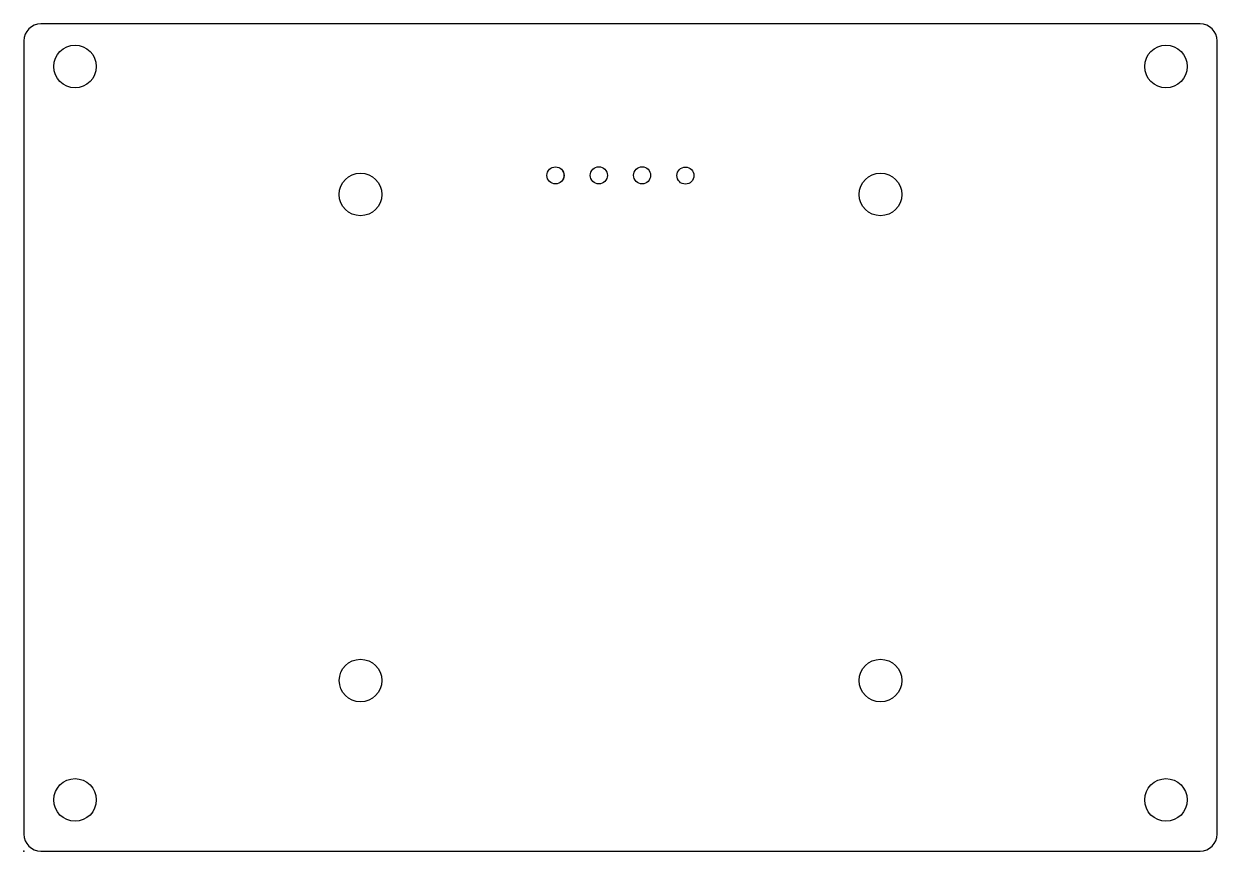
# Model space of a CAD drawing. Header units: millimetres. Extents: x 0 to 70, y 0 to 48.5.
import ezdxf

# ---------------------------------------------------------------- set-up
doc = ezdxf.new("R2010")
doc.units = ezdxf.units.MM
doc.header["$MEASUREMENT"] = 0
for name, color, linetype in [('pcb_sketch v10_Sketch1', 7, 'Continuous'), ('pcb_sketch v10_Sketch2', 7, 'Continuous'), ('pcb_sketch v10_sketch3', 7, 'Continuous')]:
    doc.layers.add(name, color=color, linetype=linetype)

msp = doc.modelspace()

# ---------------------------------------------------------------- linework, layer by layer
at = {"layer": 'pcb_sketch v10_Sketch1'}
for p, q in [((69, 48.5), (1, 48.5)), ((0, 47.5), (0, 23)), ((70, 1), (70, 47.5)), ((0, 23), (0, 15)), ((0, 15), (0, 1)), ((1, 0), (69, 0))]:
    msp.add_line(p, q, dxfattribs=at)
for centre, start, end in [((1, 47.5), 90, 180), ((69, 47.5), 0, 90), ((1, 1), 180, 270), ((69, 1), 270, 0)]:
    msp.add_arc(centre, 1, start, end, dxfattribs=at)
msp.add_point((0, 0), dxfattribs=at)
at = {"layer": 'pcb_sketch v10_Sketch2'}
for centre in [(3, 46), (67, 46), (3, 3), (67, 3)]:
    msp.add_circle(centre, 1.25, dxfattribs=at)
msp.add_point((0, 0), dxfattribs=at)
at = {"layer": 'pcb_sketch v10_sketch3'}
for centre, radius in [((31.184, 39.619), 0.5), ((31.188, 39.619), 0.5), ((33.728, 39.62), 0.5), ((36.268, 39.621), 0.5), ((38.808, 39.605), 0.5), ((19.75, 38.5), 1.25), ((50.25, 38.5), 1.25), ((19.752, 10), 1.25), ((50.252, 10), 1.25)]:
    msp.add_circle(centre, radius, dxfattribs=at)
msp.add_point((0, 0), dxfattribs=at)

doc.saveas('drawing.dxf')
